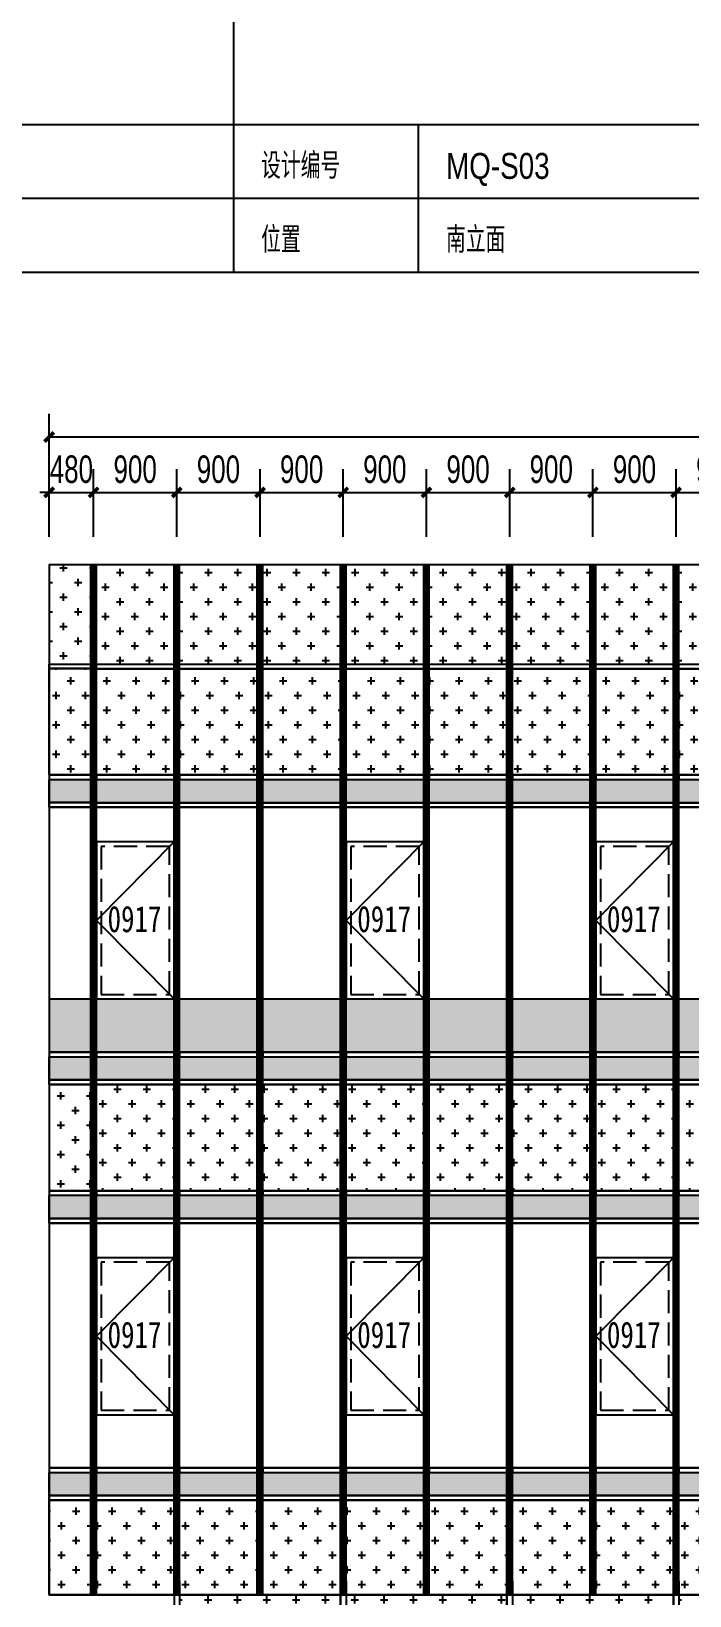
# Model space of a CAD drawing. Extents: x -483182 to 812890, y -390528 to -214858.
# Drawn here: x -162465 to -155345, y -345316 to -328385 of the extents above; entities that cross this region are included whole.
import ezdxf

# ---------------------------------------------------------------- set-up
doc = ezdxf.new("R2010")
doc.units = 0
doc.header["$LTSCALE"] = 1000
doc.header["$MEASUREMENT"] = 0
doc.linetypes.add('ACAD_ISO05W100', pattern=[34, 24, -3, 0.5, -3, 0.5, -3])
doc.linetypes.add('DASH', pattern=[0.35, 0.25, -0.1])
for name, color, linetype in [('01-标注_尺寸', 124, 'Continuous'), ('02-TEXT_标注', 130, 'Continuous'), ('05-填充_156', 156, 'Continuous'), ('05-填充_168', 168, 'Continuous'), ('05-填充_18', 18, 'Continuous'), ('05-填充_天正', 14, 'Continuous'), ('A-0-图名图例', 2, 'Continuous'), ('A-C_幕墙龙骨', 133, 'Continuous'), ('A-C_窗', 140, 'Continuous')]:
    doc.layers.add(name, color=color, linetype=linetype)
doc.layers.add('04-不打印_辅助线', color=165, linetype='Continuous', plot=False)
doc.styles.add('_TCH_DIM', font='ros.shx', dxfattribs={"width": 0.75, "bigfont": 'jd.shx'})
doc.styles.add('_TCH_DIM_T3', font='ros.shx', dxfattribs={"width": 0.705882, "bigfont": 'jd.shx'})
doc.styles.get("Standard").update_dxf_attribs({"font": 'STXIHEI_0.TTF', "width": 0.75})
doc.dimstyles.new('_TCH_ARCH&&100', dxfattribs={"dimtxt": 297.5, "dimasz": 100, "dimexe": 250, "dimexo": 300, "dimgap": 100, "dimtad": 1, "dimdec": 0, "dimzin": 0, "dimdsep": 46, "dimtxsty": '_TCH_DIM_T3', "dimblk": 'ARCHTICK', "dimcen": 0.09, "dimclrt": 7, "dimazin": 2, "dimtfac": 1, "dimtdec": 0, "dimtix": 1, "dimtmove": 2, "dimatfit": 3, "dimfxl": 0, "dimtolj": 1, "dimtzin": 0, "dimarcsym": 0})

# ---------------------------------------------------------------- blocks, each defined once
blk = doc.blocks.new('*U352')
at = {"layer": '05-填充_156'}
h = blk.add_hatch(dxfattribs=at)
h.set_pattern_fill('CROSS', color=136, scale=100)
h.set_pattern_definition([(0, (-32537, 313554.43), (158.75, 158.75), [79.375, -238.125]), (90, (-32497.32, 313514.74), (-158.75, 158.75), [79.375, -238.125])])
h.paths.add_polyline_path([(0, 1500), (450, 1500), (450, 350), (0, 350)])
at = {"layer": '05-填充_168'}
h = blk.add_hatch(color=256, dxfattribs=at)
h.dxf.hatch_style = 1
h.paths.add_polyline_path([(0, 300), (450, 300), (450, 50), (0, 50)])
for points in [[(0, 1550), (450, 1550)], [(0, 1500), (450, 1500)], [(0, 350), (450, 350)], [(0, 300), (450, 300)], [(0, 50), (450, 50)], [(0, 0), (450, 0)]]:
    blk.add_lwpolyline(points)
for points in [[(450, 1500), (0, 1500), (0, 1550), (450, 1550)], [(0, 1500), (450, 1500), (450, 350), (0, 350)], [(0, 300), (450, 300), (450, 350), (0, 350)], [(0, 300), (450, 300), (450, 50), (0, 50)], [(450, 0), (0, 0), (0, 50), (450, 50)]]:
    blk.add_lwpolyline(points, close=True)
blk = doc.blocks.new('*U351')
at = {"layer": '05-填充_168'}
h = blk.add_hatch(color=256, dxfattribs=at)
h.dxf.hatch_style = 1
h.paths.add_polyline_path([(0, 1800), (450, 1800), (450, 1550), (0, 1550)])
h = blk.add_hatch(color=256, dxfattribs=at)
h.dxf.hatch_style = 1
h.paths.add_polyline_path([(0, 300), (450, 300), (450, 50), (0, 50)])
for points in [[(0, 1850), (450, 1850)], [(0, 1800), (450, 1800)], [(0, 1800), (450, 1800)], [(0, 1550), (450, 1550)], [(0, 1500), (450, 1500)], [(0, 350), (450, 350)], [(0, 300), (450, 300)], [(0, 50), (450, 50)], [(0, 0), (450, 0)]]:
    blk.add_lwpolyline(points)
for points in [[(0, 1800), (450, 1800), (450, 1850), (0, 1850)], [(0, 1800), (450, 1800), (450, 1550), (0, 1550)], [(450, 1500), (0, 1500), (0, 1550), (450, 1550)], [(0, 300), (450, 300), (450, 350), (0, 350)], [(0, 300), (450, 300), (450, 50), (0, 50)], [(450, 0), (0, 0), (0, 50), (450, 50)]]:
    blk.add_lwpolyline(points, close=True)
blk = doc.blocks.new('*U435')
at = {"layer": '05-填充_156'}
h = blk.add_hatch(dxfattribs=at)
h.set_pattern_fill('CROSS', color=136, scale=100)
h.set_pattern_definition([(0, (-32639, 317429.43), (158.75, 158.75), [79.375, -238.125]), (90, (-32599.32, 317389.74), (-158.75, 158.75), [79.375, -238.125])])
h.paths.add_polyline_path([(0, 875), (450, 875), (450, -150), (0, -150)])
at = {"layer": '05-填充_168'}
h = blk.add_hatch(color=256, dxfattribs=at)
h.dxf.hatch_style = 1
h.paths.add_polyline_path([(0, 1175), (450, 1175), (450, 925), (0, 925)])
for points in [[(0, 1225), (450, 1225)], [(0, 1175), (450, 1175)], [(0, 925), (450, 925)], [(0, 875), (450, 875)]]:
    blk.add_lwpolyline(points)
for points in [[(0, 1175), (450, 1175), (450, 1225), (0, 1225)], [(0, 1175), (450, 1175), (450, 925), (0, 925)], [(450, 875), (0, 875), (0, 925), (450, 925)], [(0, 875), (450, 875), (450, -150), (0, -150)]]:
    blk.add_lwpolyline(points, close=True)
blk = doc.blocks.new('*U437')
at = {"layer": '05-填充_156'}
h = blk.add_hatch(dxfattribs=at)
h.set_pattern_fill('CROSS', color=136, scale=100)
h.set_pattern_definition([(0, (-32249, 317429.43), (158.75, 158.75), [79.375, -238.125]), (90, (-32209.32, 317389.74), (-158.75, 158.75), [79.375, -238.125])])
h.paths.add_polyline_path([(0, 875), (840, 875), (840, -150), (0, -150)])
at = {"layer": '05-填充_168'}
h = blk.add_hatch(color=256, dxfattribs=at)
h.dxf.hatch_style = 1
h.paths.add_polyline_path([(0, 1175), (840, 1175), (840, 925), (0, 925)])
for points in [[(0, 1225), (840, 1225)], [(0, 1175), (840, 1175)], [(0, 925), (840, 925)], [(0, 875), (840, 875)]]:
    blk.add_lwpolyline(points)
for points in [[(0, 1175), (840, 1175), (840, 1225), (0, 1225)], [(0, 1175), (840, 1175), (840, 925), (0, 925)], [(840, 875), (0, 875), (0, 925), (840, 925)], [(0, 875), (840, 875), (840, -150), (0, -150)]]:
    blk.add_lwpolyline(points, close=True)
blk = doc.blocks.new('*U360')
at = {"layer": 'A-C_窗'}
blk.add_blockref('*U437', (-420, -612.5), dxfattribs=at)
blk = doc.blocks.new('*U361')
at = {"layer": 'A-C_窗', "color": 0, "linetype": 'ByBlock', "lineweight": -2, "transparency": 16777216}
for p in [(0, 0), (900, 0), (1800, 0), (2700, 0), (3600, 0), (4500, 0), (5400, 0), (6300, 0), (7200, 0), (8100, 0), (9000, 0), (9900, 0), (10800, 0)]:
    blk.add_blockref('*U360', p, dxfattribs=at)
blk = doc.blocks.new('jdtryrju')
at = {"layer": '05-填充_168'}
h = blk.add_hatch(color=256, dxfattribs=at)
h.dxf.hatch_style = 1
h.paths.add_polyline_path([(0, 1800), (840, 1800), (840, 1550), (0, 1550)])
h = blk.add_hatch(color=256, dxfattribs=at)
h.dxf.hatch_style = 1
h.paths.add_polyline_path([(0, 300), (840, 300), (840, 50), (0, 50)])
for points in [[(0, 1850), (840, 1850)], [(0, 1800), (840, 1800)], [(0, 1800), (840, 1800)], [(0, 1550), (840, 1550)], [(0, 1500), (840, 1500)], [(0, 350), (840, 350)], [(0, 300), (840, 300)], [(0, 50), (840, 50)], [(0, 0), (840, 0)]]:
    blk.add_lwpolyline(points)
for points in [[(0, 1800), (840, 1800), (840, 1850), (0, 1850)], [(0, 1800), (840, 1800), (840, 1550), (0, 1550)], [(840, 1500), (0, 1500), (0, 1550), (840, 1550)], [(0, 300), (840, 300), (840, 350), (0, 350)], [(0, 300), (840, 300), (840, 50), (0, 50)], [(840, 0), (0, 0), (0, 50), (840, 50)]]:
    blk.add_lwpolyline(points, close=True)
blk = doc.blocks.new('*U362')
at = {"layer": '05-填充_156'}
h = blk.add_hatch(dxfattribs=at)
h.set_pattern_fill('CROSS', color=136, scale=100)
h.set_pattern_definition([(0, (-32669, 312629.43), (158.75, 158.75), [79.375, -238.125]), (90, (-32629.32, 312589.74), (-158.75, 158.75), [79.375, -238.125])])
h.paths.add_polyline_path([(-420, 575), (420, 575), (420, -575), (-420, -575)])
at = {"layer": 'A-C_窗'}
blk.add_lwpolyline([(-420, 575), (420, 575), (420, -575), (-420, -575)], close=True, dxfattribs=at)
blk.add_blockref('jdtryrju', (-420, -925), dxfattribs=at)
blk = doc.blocks.new('*U363')
at = {"layer": 'A-C_窗', "color": 0, "linetype": 'ByBlock', "lineweight": -2, "transparency": 16777216}
for p in [(0, 0), (900, 0), (1800, 0), (2700, 0), (3600, 0), (4500, 0), (5400, 0), (6300, 0), (7200, 0), (8100, 0), (9000, 0), (9900, 0), (10800, 0), (11700, 0), (12600, 0), (13500, 0), (14400, 0)]:
    blk.add_blockref('*U362', p, dxfattribs=at)
blk = doc.blocks.new('*U722')
blk.add_lwpolyline([(0, 0), (840, 0), (840, 1700), (0, 1700)], close=True)
blk.add_lwpolyline([(840, 1700), (0, 850), (840, 0)])
at = {"linetype": 'DASH'}
blk.add_lwpolyline([(50, 50), (790, 50), (790, 1650), (50, 1650)], close=True, dxfattribs=at)
at = {"layer": '04-不打印_辅助线', "width": 0.75}
blk.add_text('0917', height=285.4, dxfattribs=at).set_placement((121, 723))
blk = doc.blocks.new('*U358')
at = {"layer": 'A-C_窗'}
blk.add_blockref('*U722', (-420, -750), dxfattribs=at)
blk = doc.blocks.new('*U359')
at = {"layer": 'A-C_窗', "color": 0, "linetype": 'ByBlock', "lineweight": -2, "transparency": 16777216}
for p in [(-18900, 0), (-16200, 0), (-13500, 0)]:
    blk.add_blockref('*U358', p, dxfattribs=at)
blk = doc.blocks.new('*U31')
at = {"layer": '05-填充_156'}
h = blk.add_hatch(dxfattribs=at)
h.set_pattern_fill('CROSS', color=136, scale=100)
h.set_pattern_definition([(0, (-32147, 313554.43), (158.75, 158.75), [79.375, -238.125]), (90, (-32107.32, 313514.74), (-158.75, 158.75), [79.375, -238.125])])
h.paths.add_polyline_path([(0, 1500), (840, 1500), (840, 350), (0, 350)])
at = {"layer": '05-填充_168'}
h = blk.add_hatch(color=256, dxfattribs=at)
h.dxf.hatch_style = 1
h.paths.add_polyline_path([(0, 300), (840, 300), (840, 50), (0, 50)])
for points in [[(0, 1550), (840, 1550)], [(0, 1500), (840, 1500)], [(0, 350), (840, 350)], [(0, 300), (840, 300)], [(0, 50), (840, 50)], [(0, 0), (840, 0)]]:
    blk.add_lwpolyline(points)
for points in [[(840, 1500), (0, 1500), (0, 1550), (840, 1550)], [(0, 1500), (840, 1500), (840, 350), (0, 350)], [(0, 300), (840, 300), (840, 350), (0, 350)], [(0, 300), (840, 300), (840, 50), (0, 50)], [(840, 0), (0, 0), (0, 50), (840, 50)]]:
    blk.add_lwpolyline(points, close=True)
blk = doc.blocks.new('*U357')
at = {"layer": '05-填充_156'}
h = blk.add_hatch(dxfattribs=at)
h.set_pattern_fill('CROSS', color=136, scale=100)
h.set_pattern_definition([(0, (-426655.5, 307741.93), (158.75, 158.75), [79.375, -238.125]), (90, (-426615.81, 307702.24), (-158.75, 158.75), [79.375, -238.125])])
h.paths.add_polyline_path([(420, 1313), (-420, 1313), (-420, 237), (420, 237)])
at = {"layer": 'A-C_窗'}
blk.add_blockref('*U31', (-420, -1313), dxfattribs=at)
blk = doc.blocks.new('*U434')
at = {"layer": '05-填充_156'}
h = blk.add_hatch(dxfattribs=at)
h.set_pattern_fill('CROSS', color=136, scale=100)
h.set_pattern_definition([(0, (-427135.5, 318054.43), (158.75, 158.75), [79.375, -238.125]), (90, (-427095.81, 318014.74), (-158.75, 158.75), [79.375, -238.125])])
h.paths.add_polyline_path([(0, 50), (1740, 50), (1740, 475), (0, 475)])
blk.add_lwpolyline([(0, 50), (1740, 50), (1740, 475), (0, 475)], close=True)
for points in [[(0, 50), (1740, 50)], [(0, 0), (1740, 0)]]:
    blk.add_lwpolyline(points)
blk = doc.blocks.new('tjuytduj')
at = {"layer": '05-填充_156'}
h = blk.add_hatch(dxfattribs=at)
h.set_pattern_fill('CROSS', color=136, scale=100)
h.set_pattern_definition([(0, (-427585.5, 321129.43), (158.75, 158.75), [79.375, -238.125]), (90, (-427545.81, 321089.74), (-158.75, 158.75), [79.375, -238.125])])
h.paths.add_polyline_path([(-900, 14700), (-1350, 14700), (-1350, 13625), (-900, 13625)])
h = blk.add_hatch(dxfattribs=at)
h.set_pattern_fill('CROSS', color=136, scale=100)
h.set_pattern_definition([(0, (-33599, 321129.43), (158.75, 158.75), [79.375, -238.125]), (90, (-33559.32, 321089.74), (-158.75, 158.75), [79.375, -238.125])])
h.paths.add_polyline_path([(-1350, 9075), (-900, 9075), (-900, 7925), (-1350, 7925)])
at = {"layer": '05-填充_18', "const_width": 60}
for points in [[(-870, 3550), (-870, 14700)], [(30, 3550), (30, 14700)], [(930, 3550), (930, 14700)], [(1830, 3550), (1830, 14700)], [(2730, 3550), (2730, 14700)], [(3630, 3550), (3630, 14700)], [(4530, 3550), (4530, 14700)], [(5430, 3550), (5430, 14700)]]:
    blk.add_lwpolyline(points, dxfattribs=at)
at = {"layer": 'A-C_幕墙龙骨'}
for points in [[(-900, 3550), (-900, 14700)], [(-840, 3550), (-840, 14700)], [(0, 3550), (0, 14700)], [(60, 3550), (60, 14700)], [(900, 3550), (900, 14700)], [(960, 3550), (960, 14700)], [(1800, 3550), (1800, 14700)], [(1860, 3550), (1860, 14700)], [(2700, 3550), (2700, 14700)], [(2760, 3550), (2760, 14700)], [(3600, 3550), (3600, 14700)], [(3660, 3550), (3660, 14700)], [(4500, 3550), (4500, 14700)], [(4560, 3550), (4560, 14700)], [(5400, 3550), (5400, 14700)], [(5460, 3550), (5460, 14700)]]:
    blk.add_lwpolyline(points, dxfattribs=at)
at = {"layer": 'A-C_窗'}
for p, q in [((-1350, 14700), (-1350, 4600)), ((-1350, 10000), (18960, 10000)), ((0, 3700), (0, -500)), ((60, 3700), (60, -500)), ((1800, 3700), (1800, -500)), ((1860, 3700), (1860, -500)), ((3600, 3700), (3600, -500)), ((3660, 3700), (3660, -500)), ((5400, 3700), (5400, -500)), ((5460, 3700), (5460, -500)), ((0, 3550), (11627, 3550))]:
    blk.add_line(p, q, dxfattribs=at)
blk.add_lwpolyline([(0, -600), (11627, -600), (11627, 4600), (24003, 4600), (24003, 7925), (14794, 7925), (14794, 9100), (25397, 9100), (25397, 14700), (-1350, 14700), (-1350, 3550), (0, 3550), (0, -600)], dxfattribs=at)
at = {"layer": 'A-C_窗', "color": 0, "linetype": 'ByBlock', "lineweight": -2, "transparency": 16777216}
for p in [(-420, 13387), (480, 13387), (1380, 13387), (2280, 13387), (3180, 13387), (4080, 13387), (4980, 13387), (5880, 13387)]:
    blk.add_blockref('*U357', p, dxfattribs=at)
at = {"layer": 'A-C_窗'}
for name, p in [('*U352', (-1350, 12075)), ('*U359', (18480, 10750)), ('*U351', (-1350, 7575)), ('*U363', (-420, 8500)), ('*U359', (18480, 6250)), ('*U435', (-1350, 3700)), ('*U361', (-420, 4312)), ('*U434', (60, 3075)), ('*U434', (1860, 3075)), ('*U434', (3660, 3075)), ('*U434', (5460, 3075))]:
    blk.add_blockref(name, p, dxfattribs=at)
blk = doc.blocks.new('_ArchTick')
at = {"color": 0, "linetype": 'ByBlock', "const_width": 0.4}
blk.add_lwpolyline([(-0.5, -0.5), (0.5, 0.5)], dxfattribs=at)
blk = doc.blocks.new('*D1637')
at = {"layer": '01-标注_尺寸', "color": 0, "lineweight": -2, "transparency": 16777216}
for p, q in [((-155492, -333857), (-155492, -333125)), ((-154592, -333857), (-154592, -333125)), ((-155492, -333375), (-154592, -333375))]:
    blk.add_line(p, q, dxfattribs=at)
at = {"layer": 'Defpoints', "color": 0, "transparency": 16777216}
for p in [(-154592, -333375), (-155492, -334157), (-154592, -334157)]:
    blk.add_point(p, dxfattribs=at)
at = {"layer": '01-标注_尺寸', "color": 0, "lineweight": -2, "transparency": 16777216, "xscale": 100, "yscale": 100, "zscale": 100, "rotation": 180}
blk.add_blockref('_ArchTick', (-155492, -333375), dxfattribs=at)
at = {"layer": '01-标注_尺寸', "color": 0, "lineweight": -2, "transparency": 16777216, "xscale": 100, "yscale": 100, "zscale": 100}
blk.add_blockref('_ArchTick', (-154592, -333375), dxfattribs=at)
at = {"layer": '01-标注_尺寸', "color": 7, "transparency": 16777216, "insert": (-155042, -333126), "char_height": 297.5, "attachment_point": 5, "style": '_TCH_DIM_T3'}
blk.add_mtext('\\A1;900', dxfattribs=at)
blk = doc.blocks.new('*D1638')
at = {"layer": '01-标注_尺寸', "color": 0, "lineweight": -2, "transparency": 16777216}
for p, q in [((-156392, -333857), (-156392, -333125)), ((-155492, -333857), (-155492, -333125)), ((-156392, -333375), (-155492, -333375))]:
    blk.add_line(p, q, dxfattribs=at)
at = {"layer": 'Defpoints', "color": 0, "transparency": 16777216}
for p in [(-155492, -333375), (-156392, -334157), (-155492, -334157)]:
    blk.add_point(p, dxfattribs=at)
at = {"layer": '01-标注_尺寸', "color": 0, "lineweight": -2, "transparency": 16777216, "xscale": 100, "yscale": 100, "zscale": 100, "rotation": 180}
blk.add_blockref('_ArchTick', (-156392, -333375), dxfattribs=at)
at = {"layer": '01-标注_尺寸', "color": 0, "lineweight": -2, "transparency": 16777216, "xscale": 100, "yscale": 100, "zscale": 100}
blk.add_blockref('_ArchTick', (-155492, -333375), dxfattribs=at)
at = {"layer": '01-标注_尺寸', "color": 7, "transparency": 16777216, "insert": (-155942, -333126), "char_height": 297.5, "attachment_point": 5, "style": '_TCH_DIM_T3'}
blk.add_mtext('\\A1;900', dxfattribs=at)
blk = doc.blocks.new('*D1639')
at = {"layer": '01-标注_尺寸', "color": 0, "lineweight": -2, "transparency": 16777216}
for p, q in [((-157292, -333857), (-157292, -333125)), ((-156392, -333857), (-156392, -333125)), ((-157292, -333375), (-156392, -333375))]:
    blk.add_line(p, q, dxfattribs=at)
at = {"layer": 'Defpoints', "color": 0, "transparency": 16777216}
for p in [(-156392, -333375), (-157292, -334157), (-156392, -334157)]:
    blk.add_point(p, dxfattribs=at)
at = {"layer": '01-标注_尺寸', "color": 0, "lineweight": -2, "transparency": 16777216, "xscale": 100, "yscale": 100, "zscale": 100, "rotation": 180}
blk.add_blockref('_ArchTick', (-157292, -333375), dxfattribs=at)
at = {"layer": '01-标注_尺寸', "color": 0, "lineweight": -2, "transparency": 16777216, "xscale": 100, "yscale": 100, "zscale": 100}
blk.add_blockref('_ArchTick', (-156392, -333375), dxfattribs=at)
at = {"layer": '01-标注_尺寸', "color": 7, "transparency": 16777216, "insert": (-156842, -333126), "char_height": 297.5, "attachment_point": 5, "style": '_TCH_DIM_T3'}
blk.add_mtext('\\A1;900', dxfattribs=at)
blk = doc.blocks.new('*D1640')
at = {"layer": '01-标注_尺寸', "color": 0, "lineweight": -2, "transparency": 16777216}
for p, q in [((-158192, -333857), (-158192, -333125)), ((-157292, -333857), (-157292, -333125)), ((-158192, -333375), (-157292, -333375))]:
    blk.add_line(p, q, dxfattribs=at)
at = {"layer": 'Defpoints', "color": 0, "transparency": 16777216}
for p in [(-157292, -333375), (-158192, -334157), (-157292, -334157)]:
    blk.add_point(p, dxfattribs=at)
at = {"layer": '01-标注_尺寸', "color": 0, "lineweight": -2, "transparency": 16777216, "xscale": 100, "yscale": 100, "zscale": 100, "rotation": 180}
blk.add_blockref('_ArchTick', (-158192, -333375), dxfattribs=at)
at = {"layer": '01-标注_尺寸', "color": 0, "lineweight": -2, "transparency": 16777216, "xscale": 100, "yscale": 100, "zscale": 100}
blk.add_blockref('_ArchTick', (-157292, -333375), dxfattribs=at)
at = {"layer": '01-标注_尺寸', "color": 7, "transparency": 16777216, "insert": (-157742, -333126), "char_height": 297.5, "attachment_point": 5, "style": '_TCH_DIM_T3'}
blk.add_mtext('\\A1;900', dxfattribs=at)
blk = doc.blocks.new('*D1641')
at = {"layer": '01-标注_尺寸', "color": 0, "lineweight": -2, "transparency": 16777216}
for p, q in [((-159092, -333857), (-159092, -333125)), ((-158192, -333857), (-158192, -333125)), ((-159092, -333375), (-158192, -333375))]:
    blk.add_line(p, q, dxfattribs=at)
at = {"layer": 'Defpoints', "color": 0, "transparency": 16777216}
for p in [(-158192, -333375), (-159092, -334157), (-158192, -334157)]:
    blk.add_point(p, dxfattribs=at)
at = {"layer": '01-标注_尺寸', "color": 0, "lineweight": -2, "transparency": 16777216, "xscale": 100, "yscale": 100, "zscale": 100, "rotation": 180}
blk.add_blockref('_ArchTick', (-159092, -333375), dxfattribs=at)
at = {"layer": '01-标注_尺寸', "color": 0, "lineweight": -2, "transparency": 16777216, "xscale": 100, "yscale": 100, "zscale": 100}
blk.add_blockref('_ArchTick', (-158192, -333375), dxfattribs=at)
at = {"layer": '01-标注_尺寸', "color": 7, "transparency": 16777216, "insert": (-158642, -333126), "char_height": 297.5, "attachment_point": 5, "style": '_TCH_DIM_T3'}
blk.add_mtext('\\A1;900', dxfattribs=at)
blk = doc.blocks.new('*D1642')
at = {"layer": '01-标注_尺寸', "color": 0, "lineweight": -2, "transparency": 16777216}
for p, q in [((-159992, -333857), (-159992, -333125)), ((-159092, -333857), (-159092, -333125)), ((-159992, -333375), (-159092, -333375))]:
    blk.add_line(p, q, dxfattribs=at)
at = {"layer": 'Defpoints', "color": 0, "transparency": 16777216}
for p in [(-159092, -333375), (-159992, -334157), (-159092, -334157)]:
    blk.add_point(p, dxfattribs=at)
at = {"layer": '01-标注_尺寸', "color": 0, "lineweight": -2, "transparency": 16777216, "xscale": 100, "yscale": 100, "zscale": 100, "rotation": 180}
blk.add_blockref('_ArchTick', (-159992, -333375), dxfattribs=at)
at = {"layer": '01-标注_尺寸', "color": 0, "lineweight": -2, "transparency": 16777216, "xscale": 100, "yscale": 100, "zscale": 100}
blk.add_blockref('_ArchTick', (-159092, -333375), dxfattribs=at)
at = {"layer": '01-标注_尺寸', "color": 7, "transparency": 16777216, "insert": (-159542, -333126), "char_height": 297.5, "attachment_point": 5, "style": '_TCH_DIM_T3'}
blk.add_mtext('\\A1;900', dxfattribs=at)
blk = doc.blocks.new('*D1643')
at = {"layer": '01-标注_尺寸', "color": 0, "lineweight": -2, "transparency": 16777216}
for p, q in [((-160892, -333857), (-160892, -333125)), ((-159992, -333857), (-159992, -333125)), ((-160892, -333375), (-159992, -333375))]:
    blk.add_line(p, q, dxfattribs=at)
at = {"layer": 'Defpoints', "color": 0, "transparency": 16777216}
for p in [(-159992, -333375), (-160892, -334157), (-159992, -334157)]:
    blk.add_point(p, dxfattribs=at)
at = {"layer": '01-标注_尺寸', "color": 0, "lineweight": -2, "transparency": 16777216, "xscale": 100, "yscale": 100, "zscale": 100, "rotation": 180}
blk.add_blockref('_ArchTick', (-160892, -333375), dxfattribs=at)
at = {"layer": '01-标注_尺寸', "color": 0, "lineweight": -2, "transparency": 16777216, "xscale": 100, "yscale": 100, "zscale": 100}
blk.add_blockref('_ArchTick', (-159992, -333375), dxfattribs=at)
at = {"layer": '01-标注_尺寸', "color": 7, "transparency": 16777216, "insert": (-160442, -333126), "char_height": 297.5, "attachment_point": 5, "style": '_TCH_DIM_T3'}
blk.add_mtext('\\A1;900', dxfattribs=at)
blk = doc.blocks.new('*D1644')
at = {"layer": '01-标注_尺寸', "color": 0, "lineweight": -2, "transparency": 16777216}
for p, q in [((-161792, -333857), (-161792, -333125)), ((-160892, -333857), (-160892, -333125)), ((-161792, -333375), (-160892, -333375))]:
    blk.add_line(p, q, dxfattribs=at)
at = {"layer": 'Defpoints', "color": 0, "transparency": 16777216}
for p in [(-160892, -333375), (-161792, -334157), (-160892, -334157)]:
    blk.add_point(p, dxfattribs=at)
at = {"layer": '01-标注_尺寸', "color": 0, "lineweight": -2, "transparency": 16777216, "xscale": 100, "yscale": 100, "zscale": 100, "rotation": 180}
blk.add_blockref('_ArchTick', (-161792, -333375), dxfattribs=at)
at = {"layer": '01-标注_尺寸', "color": 0, "lineweight": -2, "transparency": 16777216, "xscale": 100, "yscale": 100, "zscale": 100}
blk.add_blockref('_ArchTick', (-160892, -333375), dxfattribs=at)
at = {"layer": '01-标注_尺寸', "color": 7, "transparency": 16777216, "insert": (-161342, -333126), "char_height": 297.5, "attachment_point": 5, "style": '_TCH_DIM_T3'}
blk.add_mtext('\\A1;900', dxfattribs=at)
blk = doc.blocks.new('*D1645')
at = {"layer": '01-标注_尺寸', "color": 0, "lineweight": -2, "transparency": 16777216}
for p, q in [((-162272, -333857), (-162272, -333125)), ((-161792, -333857), (-161792, -333125)), ((-162272, -333375), (-162372, -333375)), ((-162272, -333375), (-161792, -333375)), ((-161792, -333375), (-161692, -333375))]:
    blk.add_line(p, q, dxfattribs=at)
at = {"layer": 'Defpoints', "color": 0, "transparency": 16777216}
for p in [(-161792, -333375), (-162272, -334157), (-161792, -334157)]:
    blk.add_point(p, dxfattribs=at)
at = {"layer": '01-标注_尺寸', "color": 0, "lineweight": -2, "transparency": 16777216, "xscale": 100, "yscale": 100, "zscale": 100}
blk.add_blockref('_ArchTick', (-162272, -333375), dxfattribs=at)
at = {"layer": '01-标注_尺寸', "color": 0, "lineweight": -2, "transparency": 16777216, "xscale": 100, "yscale": 100, "zscale": 100, "rotation": 180}
blk.add_blockref('_ArchTick', (-161792, -333375), dxfattribs=at)
at = {"layer": '01-标注_尺寸', "color": 7, "transparency": 16777216, "insert": (-162032, -333126), "char_height": 297.5, "attachment_point": 5, "style": '_TCH_DIM_T3'}
blk.add_mtext('\\A1;480', dxfattribs=at)
blk = doc.blocks.new('*D1646')
at = {"layer": '01-标注_尺寸', "color": 0, "lineweight": -2, "transparency": 16777216}
for p, q in [((-162272, -333757), (-162272, -332525)), ((-135525, -333757), (-135525, -332525)), ((-162272, -332775), (-135525, -332775))]:
    blk.add_line(p, q, dxfattribs=at)
at = {"layer": 'Defpoints', "color": 0, "transparency": 16777216}
for p in [(-135525, -332775), (-162272, -334057), (-135525, -334057)]:
    blk.add_point(p, dxfattribs=at)
at = {"layer": '01-标注_尺寸', "color": 0, "lineweight": -2, "transparency": 16777216, "xscale": 100, "yscale": 100, "zscale": 100, "rotation": 180}
blk.add_blockref('_ArchTick', (-162272, -332775), dxfattribs=at)
at = {"layer": '01-标注_尺寸', "color": 0, "lineweight": -2, "transparency": 16777216, "xscale": 100, "yscale": 100, "zscale": 100}
blk.add_blockref('_ArchTick', (-135525, -332775), dxfattribs=at)
at = {"layer": '01-标注_尺寸', "color": 7, "transparency": 16777216, "insert": (-148898, -332526), "char_height": 297.5, "attachment_point": 5, "style": '_TCH_DIM_T3'}
blk.add_mtext('\\A1;26747', dxfattribs=at)

msp = doc.modelspace()

# ---------------------------------------------------------------- hatches: boundary and pattern name
at = {"layer": '05-填充_天正'}
h = msp.add_hatch(dxfattribs=at)
h.set_pattern_fill('AR-CONC', color=256, scale=200)
h.set_pattern_definition([(50, (0, 0), (364.36934, -31.87817), [38.1, -419.1]), (355, (0, 0), (-70.48565, 382.1133), [30.48, -335.28]), (100.451, (30.36, -2.66), (293.885, 350.23338), [32.38, -356.18]), (46.1842, (0, 101.6), (542.1581, -84.08466), [57.15, -628.65]), (96.6356, (45.2, 94.6), (474.8085, 494.8511), [48.57, -534.27]), (351.184, (0, 101.6), (474.8092, 494.8502), [45.72, -502.92]), (21, (50.8, 76.2), (303.22976, -204.53104), [38.1, -419.1]), (326, (50.8, 76.2), (123.60406, 368.37593), [30.48, -335.28]), (71.4514, (76.07, 59.16), (426.83298, 163.8457), [32.38, -356.18]), (37.5, (0, 0), (6.177207, 169.11008), [0, -331.216, 0, -340.36, 0, -336.55]), (7.5, (0, 0), (133.639325, 200.36115), [0, -194.056, 0, -323.596, 0, -128.27]), (327.5, (-113.28, 0), (271.18119, -11.45749), [0, -127, 0, -396.24, 0, -525.78]), (317.5, (-164.08, 0), (296.25836, 50.85298), [0, -165.1, 0, -263.144, 0, -373.38])])
h.paths.add_polyline_path([(-146521.5, -338857.4), (-147361.5, -338857.4), (-147361.5, -339432.4), (-146521.5, -339432.4)])
h.paths.add_polyline_path([(-161821.5, -338857.4), (-162271.5, -338857.4), (-162271.5, -339432.4), (-161821.5, -339432.4)])
h.paths.add_polyline_path([(-160921.5, -338857.4), (-161761.5, -338857.4), (-161761.5, -339432.4), (-160921.5, -339432.4)])
h.paths.add_polyline_path([(-160021.5, -338857.4), (-160861.5, -338857.4), (-160861.5, -339432.4), (-160021.5, -339432.4)])
h.paths.add_polyline_path([(-159121.5, -338857.4), (-159961.5, -338857.4), (-159961.5, -339432.4), (-159121.5, -339432.4)])
h.paths.add_polyline_path([(-158221.5, -338857.4), (-159061.5, -338857.4), (-159061.5, -339432.4), (-158221.5, -339432.4)])
h.paths.add_polyline_path([(-157321.5, -338857.4), (-158161.5, -338857.4), (-158161.5, -339432.4), (-157321.5, -339432.4)])
h.paths.add_polyline_path([(-156421.5, -338857.4), (-157261.5, -338857.4), (-157261.5, -339432.4), (-156421.5, -339432.4)])
h.paths.add_polyline_path([(-155521.5, -338857.4), (-156361.5, -338857.4), (-156361.5, -339432.4), (-155521.5, -339432.4)])
h.paths.add_polyline_path([(-154621.5, -338857.4), (-155461.5, -338857.4), (-155461.5, -339432.4), (-154621.5, -339432.4)])
h.paths.add_polyline_path([(-153721.5, -338857.4), (-154561.5, -338857.4), (-154561.5, -339432.4), (-153721.5, -339432.4)])
h.paths.add_polyline_path([(-152821.5, -338857.4), (-153661.5, -338857.4), (-153661.5, -339432.4), (-152821.5, -339432.4)])
h.paths.add_polyline_path([(-151921.5, -338857.4), (-152761.5, -338857.4), (-152761.5, -339432.4), (-151921.5, -339432.4)])
h.paths.add_polyline_path([(-151021.5, -338857.4), (-151861.5, -338857.4), (-151861.5, -339432.4), (-151021.5, -339432.4)])
h.paths.add_polyline_path([(-150121.5, -338857.4), (-150961.5, -338857.4), (-150961.5, -339432.4), (-150121.5, -339432.4)])
h.paths.add_polyline_path([(-149221.5, -338857.4), (-150061.5, -338857.4), (-150061.5, -339432.4), (-149221.5, -339432.4)])
h.paths.add_polyline_path([(-148321.5, -338857.4), (-149161.5, -338857.4), (-149161.5, -339432.4), (-148321.5, -339432.4)])
h.paths.add_polyline_path([(-147421.5, -338857.4), (-148261.5, -338857.4), (-148261.5, -339432.4), (-147421.5, -339432.4)])

# ---------------------------------------------------------------- linework, layer by layer
at = {"layer": 'A-0-图名图例'}
for p, q in [((-160280, -308991.9), (-160280, -330991.9)), ((-207380, -329391.9), (-133280, -329391.9)), ((-158280, -329391.9), (-158280, -330991.9)), ((-207380, -330191.9), (-133280, -330191.9)), ((-207380, -330991.9), (-133280, -330991.9))]:
    msp.add_line(p, q, dxfattribs=at)

# ---------------------------------------------------------------- block references
at = {"layer": 'A-C_窗'}
msp.add_blockref('tjuytduj', (-160921.5, -348857.4), dxfattribs=at)

# ---------------------------------------------------------------- texts
at = {"layer": '02-TEXT_标注', "linetype": 'ACAD_ISO05W100', "style": '_TCH_DIM', "width": 0.8}
for s, p in [('设计编号', (-159980, -329980.4)), ('MQ-S03', (-157980, -329981.9)), ('位置', (-159980, -330781.9)), ('南立面', (-157980, -330781.9))]:
    msp.add_text(s, height=281.25, dxfattribs=at).set_placement(p)

# ---------------------------------------------------------------- dimensions: what is measured, and where the dimension line sits
at = {"layer": '01-标注_尺寸'}
for p1, p2, distance, picture, middle in [((-162271.5, -334057.4), (-135524.5, -334057.4), 1282.5, '*D1646', (-148898, -332526.2)), ((-162271.5, -334157.4), (-161791.5, -334157.4), 782.5, '*D1645', (-162031.5, -333126.2)), ((-161791.5, -334157.4), (-160891.5, -334157.4), 782.5, '*D1644', (-161341.5, -333126.2)), ((-160891.5, -334157.4), (-159991.5, -334157.4), 782.5, '*D1643', (-160441.5, -333126.2)), ((-159991.5, -334157.4), (-159091.5, -334157.4), 782.5, '*D1642', (-159541.5, -333126.2)), ((-159091.5, -334157.4), (-158191.5, -334157.4), 782.5, '*D1641', (-158641.5, -333126.2)), ((-158191.5, -334157.4), (-157291.5, -334157.4), 782.5, '*D1640', (-157741.5, -333126.2)), ((-157291.5, -334157.4), (-156391.5, -334157.4), 782.5, '*D1639', (-156841.5, -333126.2)), ((-156391.5, -334157.4), (-155491.5, -334157.4), 782.5, '*D1638', (-155941.5, -333126.2)), ((-155491.5, -334157.4), (-154591.5, -334157.4), 782.5, '*D1637', (-155041.5, -333126.2))]:
    dim = msp.add_aligned_dim(p1=p1, p2=p2, distance=distance, dimstyle='_TCH_ARCH&&100', dxfattribs=at)
    dim.commit()
    dim.dimension.update_dxf_attribs({"geometry": picture, "text_midpoint": middle})

doc.saveas('drawing.dxf')
